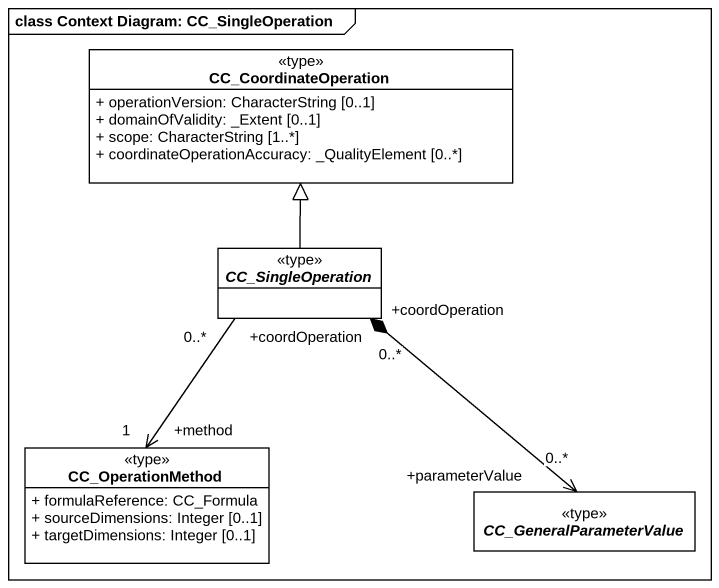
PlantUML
@startuml
mainframe class Context Diagram: CC_SingleOperation
hide circle
hide empty members
skinparam classAttributeIconSize 0
class CC_CoordinateOperation <<type>> {
  + operationVersion: CharacterString [0..1]
  + domainOfValidity: _Extent [0..1]
  + scope: CharacterString [1..*]
  + coordinateOperationAccuracy: _QualityElement [0..*]
}
abstract class CC_SingleOperation <<type>>
class CC_OperationMethod <<type>> {
  + formulaReference: CC_Formula
  + sourceDimensions: Integer [0..1]
  + targetDimensions: Integer [0..1]
}
abstract class CC_GeneralParameterValue <<type>>
CC_SingleOperation -up-|> CC_CoordinateOperation
CC_SingleOperation "+coordOperation\n0..*" --> "+method\n1" CC_OperationMethod
CC_SingleOperation "+coordOperation\n0..*" *--> "+parameterValue\n0..*" CC_GeneralParameterValue
@enduml
